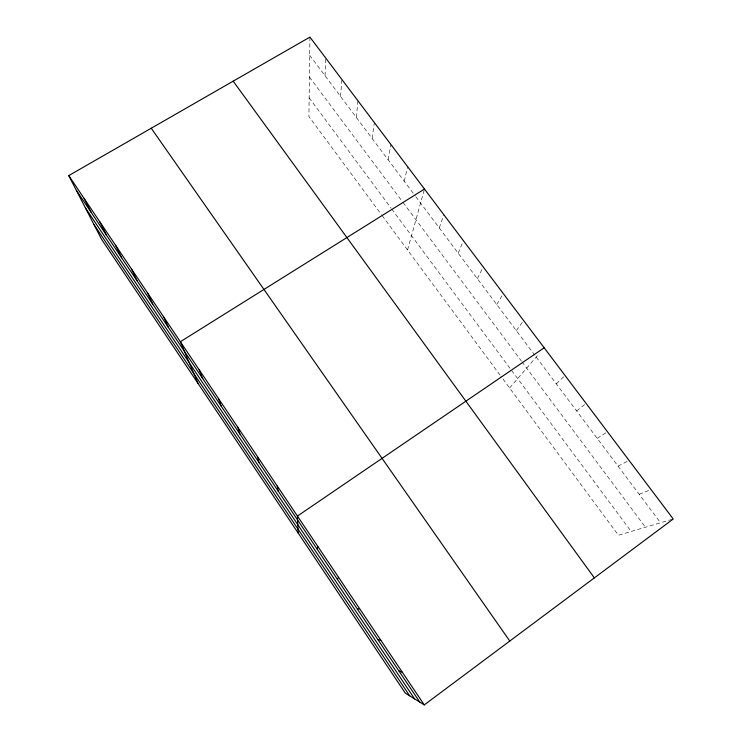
<?xml version="1.0" encoding="UTF-8"?>
<svg xmlns="http://www.w3.org/2000/svg" width="742" height="742" viewBox="0 0 742 742"><rect width="100%" height="100%" fill="white"/><g stroke="black" fill="none" stroke-linecap="round" stroke-linejoin="round"><path stroke-width="0.56" stroke-dasharray="3.71 2.78" d="M309.924 37.1L308.904 116.522L381.453 214.679M325.052 75.758L325.738 59.23M340.578 96.441L341.719 80.516M356.253 117.329L357.996 100.856M372.094 138.429L374.348 122.551M388.094 159.753L390.886 144.486M404.26 181.289L407.59 166.644M407.553 249.98L424.183 190.119M439.292 227.97L443.818 214.698M458.213 253.18L463.398 240.668M477.356 278.686L483.218 266.953M496.732 304.508L503.289 293.572M516.339 330.635L523.602 320.516M509.587 388.01L539.091 353.702M556.277 383.846L565.005 375.433M576.617 410.947L586.097 403.416M597.208 438.383L607.466 431.751M618.058 466.161L629.105 460.457M639.159 494.283L651.031 489.534M672.178 519.307L618.429 535.242L500.859 376.194M309.692 55.288L415.149 195.795M415.826 196.704L534.824 355.26M536.188 357.078L660.538 522.758M309.405 77.047L402.322 201.518M402.999 202.427L521.264 360.862M521.941 361.771L645.447 527.228M309.145 97.814L391.062 208.122M391.739 209.04L510.932 369.544M511.609 370.443L631.182 531.467M382.139 215.597L500.182 375.285"/><path stroke-width="1.11" d="M317.316 549.386L317.864 546.483M337.285 579.14L338.575 577.313M424.266 704.9L673.235 518.992L309.924 37.1L68.765 175.594L101.58 239.323L405.29 693.093L424.266 704.9L68.765 175.594M544.174 347.803L297.44 516.07L298.163 533.034M424.48 189.043L180.352 341.737L198.068 383.475M357.523 609.284L359.555 608.561M378.021 639.836L380.832 640.235M398.788 670.777L402.396 672.345M233.183 81.175L594.361 577.888M151.238 128.227L509.782 641.051M76.324 190.267L419.833 702.145M85.33 207.769L414.602 698.89M93.891 224.39L409.677 695.82M84.18 198.55L91.275 212.555M99.771 221.756L106.394 235.084M115.529 245.222L121.669 257.845M131.464 268.947L137.112 280.856M147.575 292.942L152.722 304.109M163.871 317.205L168.499 327.621M199.236 369.859L202.724 378.615M218.361 398.343L221.218 406.189M237.746 427.197L239.954 434.107M257.381 456.432L258.93 462.377M277.276 486.056L278.148 491.009"/></g></svg>
